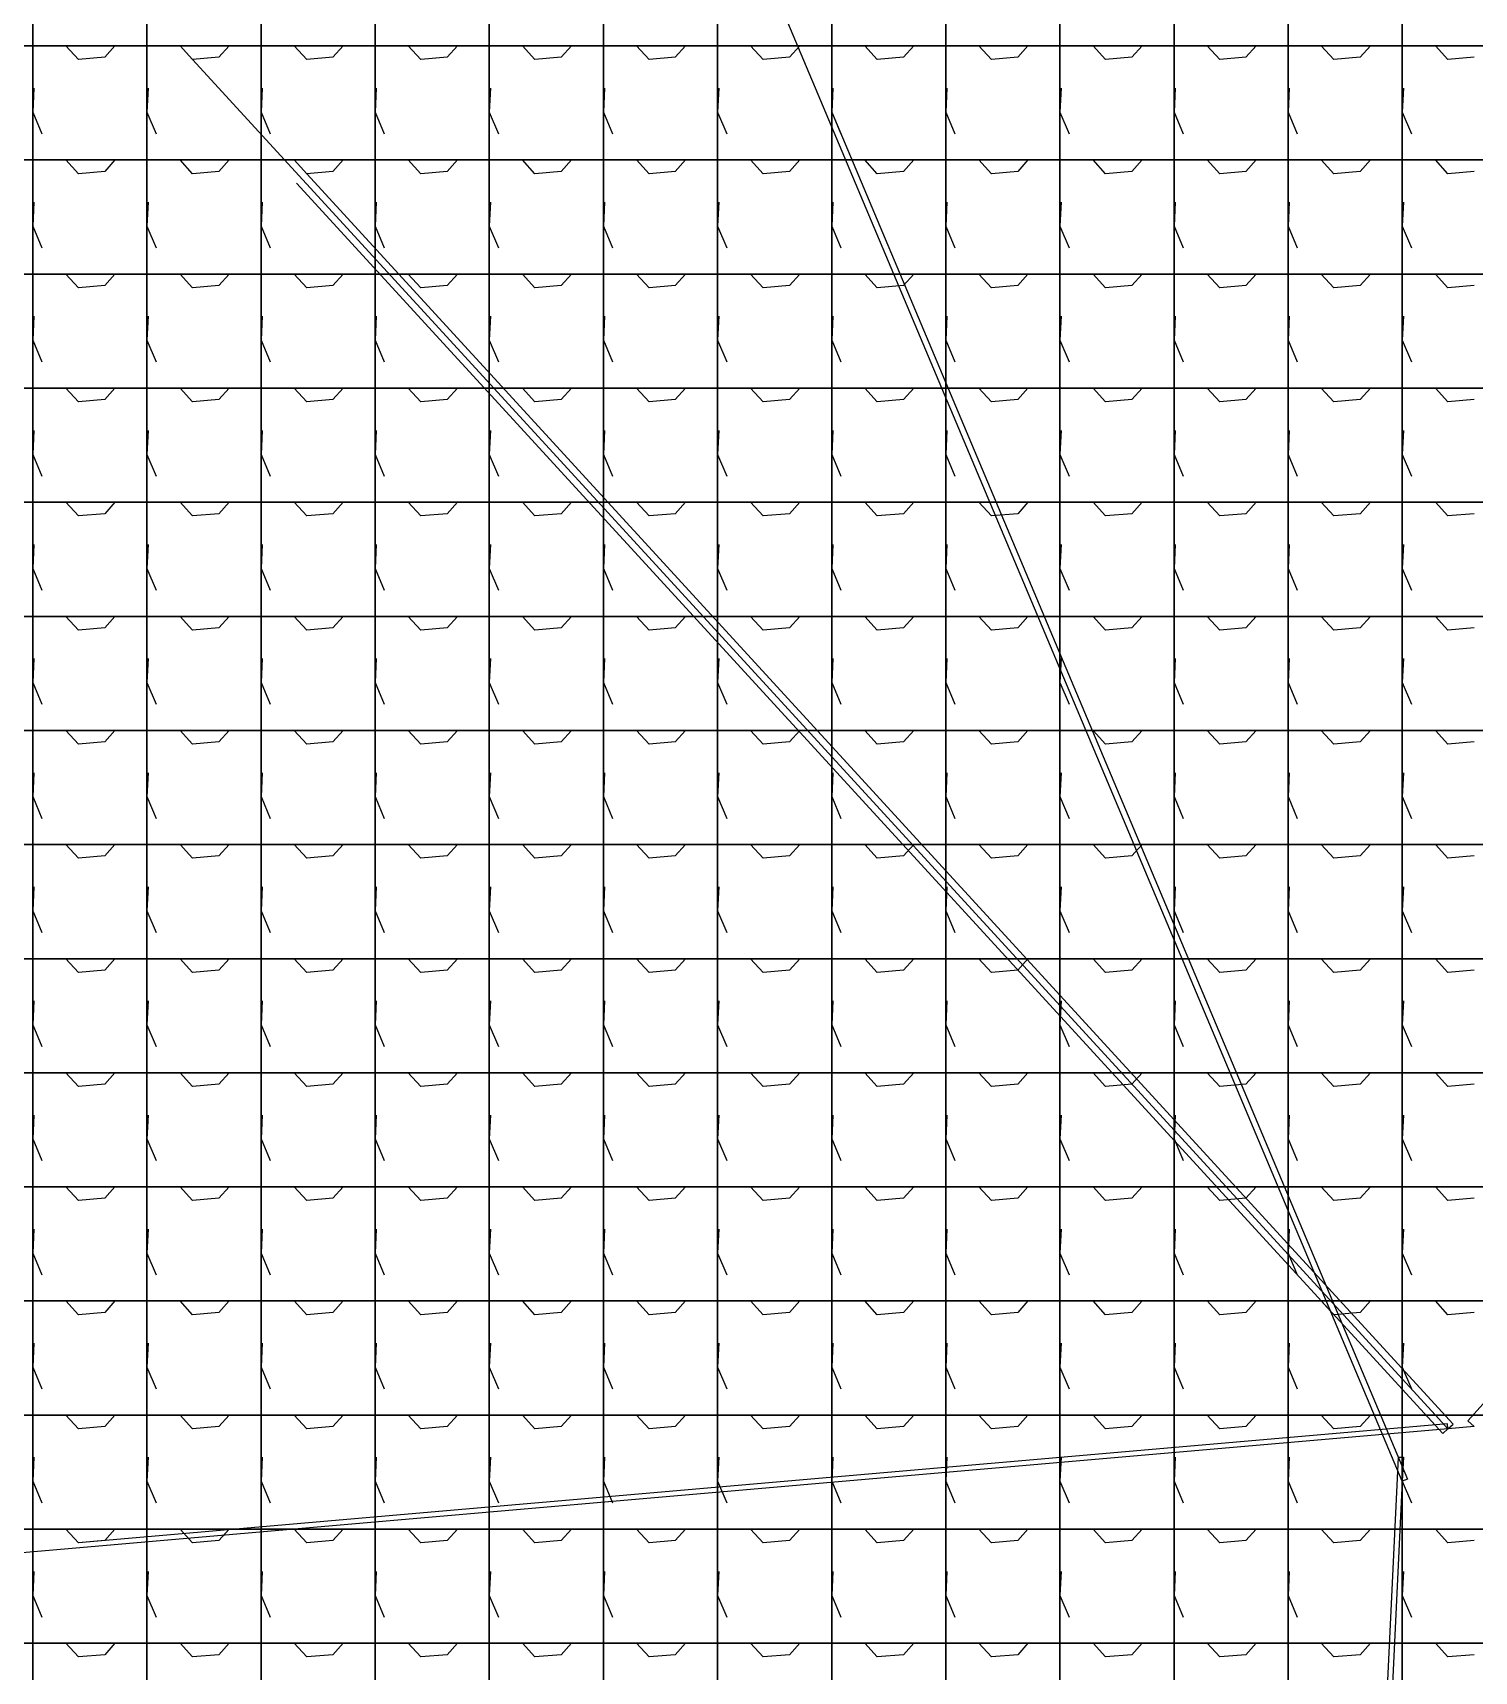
# Model space of a CAD drawing. Header units: inches. Extents: x 0 to 2763, y 0 to 1500.
# Drawn here: x 431.8 to 752.6, y 705 to 1069.7 of the extents above; entities that cross this region are included whole.
import ezdxf

# ---------------------------------------------------------------- set-up
doc = ezdxf.new("R2010")
doc.units = ezdxf.units.IN
doc.header["$MEASUREMENT"] = 0

# ---------------------------------------------------------------- blocks, each defined once
blk = doc.blocks.new('*U1')
at = {"color": 254, "true_color": 0xfeeab9}
blk.add_lwpolyline([(-12.7, -12.7), (12.7, -12.7), (12.7, 12.7), (-12.7, 12.7), (-12.7, -12.7)], dxfattribs=at)
blk = doc.blocks.new('*U2')
at = {"color": 0, "linetype": 'ByBlock', "lineweight": -2, "transparency": 16777216}
for p in [(406.4, 1066.8), (431.8, 1066.8), (457.2, 1066.8), (482.6, 1066.8), (508, 1066.8), (533.4, 1066.8), (558.8, 1066.8), (584.2, 1066.8), (609.6, 1066.8), (635, 1066.8), (660.4, 1066.8), (685.8, 1066.8), (711.2, 1066.8), (736.6, 1066.8), (406.4, 1041.4), (431.8, 1041.4), (457.2, 1041.4), (482.6, 1041.4), (508, 1041.4), (533.4, 1041.4), (558.8, 1041.4), (584.2, 1041.4), (609.6, 1041.4), (635, 1041.4), (660.4, 1041.4), (685.8, 1041.4), (711.2, 1041.4), (736.6, 1041.4), (406.4, 1016), (431.8, 1016), (457.2, 1016), (482.6, 1016), (508, 1016), (533.4, 1016), (558.8, 1016), (584.2, 1016), (609.6, 1016), (635, 1016), (660.4, 1016), (685.8, 1016), (711.2, 1016), (736.6, 1016), (406.4, 990.6), (431.8, 990.6), (457.2, 990.6), (482.6, 990.6), (508, 990.6), (533.4, 990.6), (558.8, 990.6), (584.2, 990.6), (609.6, 990.6), (635, 990.6), (660.4, 990.6), (685.8, 990.6), (711.2, 990.6), (736.6, 990.6), (406.4, 965.2), (431.8, 965.2), (457.2, 965.2), (482.6, 965.2), (508, 965.2), (533.4, 965.2), (558.8, 965.2), (584.2, 965.2), (609.6, 965.2), (635, 965.2), (660.4, 965.2), (685.8, 965.2), (711.2, 965.2), (736.6, 965.2), (406.4, 939.8), (431.8, 939.8), (457.2, 939.8), (482.6, 939.8), (508, 939.8), (533.4, 939.8), (558.8, 939.8), (584.2, 939.8), (609.6, 939.8), (635, 939.8), (660.4, 939.8), (685.8, 939.8), (711.2, 939.8), (736.6, 939.8), (406.4, 914.4), (431.8, 914.4), (457.2, 914.4), (482.6, 914.4), (508, 914.4), (533.4, 914.4), (558.8, 914.4), (584.2, 914.4), (609.6, 914.4), (635, 914.4), (660.4, 914.4), (685.8, 914.4), (711.2, 914.4), (736.6, 914.4), (406.4, 889), (431.8, 889), (457.2, 889), (482.6, 889), (508, 889), (533.4, 889), (558.8, 889), (584.2, 889), (609.6, 889), (635, 889), (660.4, 889), (685.8, 889), (711.2, 889), (736.6, 889), (406.4, 863.6), (431.8, 863.6), (457.2, 863.6), (482.6, 863.6), (508, 863.6), (533.4, 863.6), (558.8, 863.6), (584.2, 863.6), (609.6, 863.6), (635, 863.6), (660.4, 863.6), (685.8, 863.6), (711.2, 863.6), (736.6, 863.6), (406.4, 838.2), (431.8, 838.2), (457.2, 838.2), (482.6, 838.2), (508, 838.2), (533.4, 838.2), (558.8, 838.2), (584.2, 838.2), (609.6, 838.2), (635, 838.2), (660.4, 838.2), (685.8, 838.2), (711.2, 838.2), (736.6, 838.2), (406.4, 812.8), (431.8, 812.8), (457.2, 812.8), (482.6, 812.8), (508, 812.8), (533.4, 812.8), (558.8, 812.8), (584.2, 812.8), (609.6, 812.8), (635, 812.8), (660.4, 812.8), (685.8, 812.8), (711.2, 812.8), (736.6, 812.8), (406.4, 787.4), (431.8, 787.4), (457.2, 787.4), (482.6, 787.4), (508, 787.4), (533.4, 787.4), (558.8, 787.4), (584.2, 787.4), (609.6, 787.4), (635, 787.4), (660.4, 787.4), (685.8, 787.4), (711.2, 787.4), (736.6, 787.4), (406.4, 762), (431.8, 762), (457.2, 762), (482.6, 762), (508, 762), (533.4, 762), (558.8, 762), (584.2, 762), (609.6, 762), (635, 762), (660.4, 762), (685.8, 762), (711.2, 762), (736.6, 762), (406.4, 736.6), (431.8, 736.6), (457.2, 736.6), (482.6, 736.6), (508, 736.6), (533.4, 736.6), (558.8, 736.6), (584.2, 736.6), (609.6, 736.6), (635, 736.6), (660.4, 736.6), (685.8, 736.6), (711.2, 736.6), (736.6, 736.6), (406.4, 711.2), (431.8, 711.2), (457.2, 711.2), (482.6, 711.2), (508, 711.2), (533.4, 711.2), (558.8, 711.2), (584.2, 711.2), (609.6, 711.2), (635, 711.2), (660.4, 711.2), (685.8, 711.2), (711.2, 711.2), (736.6, 711.2), (406.4, 685.8), (431.8, 685.8), (457.2, 685.8), (482.6, 685.8), (508, 685.8), (533.4, 685.8), (558.8, 685.8), (584.2, 685.8), (609.6, 685.8), (635, 685.8), (660.4, 685.8), (685.8, 685.8), (711.2, 685.8), (736.6, 685.8)]:
    blk.add_blockref('*U1', p, dxfattribs=at)

msp = doc.modelspace()

# ---------------------------------------------------------------- linework, layer by layer
at = {"linetype": 'Continuous'}
for p, q in [((441.96, 1063.75), (439.17, 1066.8)), ((450.09, 1066.8), (447.8, 1064.26)), ((467.36, 1063.75), (464.57, 1066.8)), ((475.49, 1066.8), (473.2, 1064.26)), ((492.76, 1063.75), (489.97, 1066.8)), ((500.89, 1066.8), (498.6, 1064.26)), ((518.16, 1063.75), (515.37, 1066.8)), ((526.29, 1066.8), (524, 1064.26)), ((543.56, 1063.75), (540.77, 1066.8)), ((551.69, 1066.8), (549.4, 1064.26)), ((568.96, 1063.75), (566.17, 1066.8)), ((577.09, 1066.8), (574.8, 1064.26)), ((594.36, 1063.75), (591.57, 1066.8)), ((602.49, 1066.8), (600.2, 1064.26)), ((619.76, 1063.75), (616.97, 1066.8)), ((627.89, 1066.8), (625.6, 1064.26)), ((645.16, 1063.75), (642.37, 1066.8)), ((653.29, 1066.8), (651, 1064.26)), ((670.56, 1063.75), (667.77, 1066.8)), ((678.69, 1066.8), (676.4, 1064.26)), ((695.96, 1063.75), (693.17, 1066.8)), ((704.09, 1066.8), (701.8, 1064.26)), ((721.36, 1063.75), (718.57, 1066.8)), ((729.49, 1066.8), (727.2, 1064.26)), ((746.76, 1063.75), (743.97, 1066.8)), ((447.8, 1064.26), (441.96, 1063.75)), ((473.2, 1064.26), (467.36, 1063.75)), ((498.6, 1064.26), (492.76, 1063.75)), ((524, 1064.26), (518.16, 1063.75)), ((549.4, 1064.26), (543.56, 1063.75)), ((574.8, 1064.26), (568.96, 1063.75)), ((600.2, 1064.26), (594.36, 1063.75)), ((625.6, 1064.26), (619.76, 1063.75)), ((651, 1064.26), (645.16, 1063.75)), ((676.4, 1064.26), (670.56, 1063.75)), ((701.8, 1064.26), (695.96, 1063.75)), ((727.2, 1064.26), (721.36, 1063.75)), ((752.6, 1064.26), (746.76, 1063.75)), ((432.05, 1057.4), (431.8, 1052.07)), ((457.45, 1057.4), (457.2, 1052.07)), ((482.85, 1057.4), (482.6, 1052.07)), ((508.25, 1057.4), (508, 1052.07)), ((533.65, 1057.4), (533.4, 1052.07)), ((559.05, 1057.4), (558.8, 1052.07)), ((584.45, 1057.4), (584.2, 1052.07)), ((609.85, 1057.4), (609.6, 1052.07)), ((635.25, 1057.4), (635, 1052.07)), ((660.65, 1057.4), (660.4, 1052.07)), ((686.05, 1057.4), (685.8, 1052.07)), ((711.45, 1057.4), (711.2, 1052.07)), ((736.85, 1057.4), (736.6, 1052.07)), ((431.8, 1052.07), (433.83, 1047.24)), ((457.2, 1052.07), (459.23, 1047.24)), ((482.6, 1052.07), (484.63, 1047.24)), ((508, 1052.07), (510.03, 1047.24)), ((533.4, 1052.07), (535.43, 1047.24)), ((558.8, 1052.07), (560.83, 1047.24)), ((584.2, 1052.07), (586.23, 1047.24)), ((609.6, 1052.07), (611.63, 1047.24)), ((635, 1052.07), (637.03, 1047.24)), ((660.4, 1052.07), (662.43, 1047.24)), ((685.8, 1052.07), (687.83, 1047.24)), ((711.2, 1052.07), (713.23, 1047.24)), ((736.6, 1052.07), (738.63, 1047.24)), ((441.96, 1038.35), (439.17, 1041.4)), ((450.09, 1041.4), (447.8, 1038.86)), ((467.36, 1038.35), (464.57, 1041.4)), ((475.49, 1041.4), (473.2, 1038.86)), ((492.76, 1038.35), (489.97, 1041.4)), ((500.89, 1041.4), (498.6, 1038.86)), ((518.16, 1038.35), (515.37, 1041.4)), ((526.29, 1041.4), (524, 1038.86)), ((543.56, 1038.35), (540.77, 1041.4)), ((551.69, 1041.4), (549.4, 1038.86)), ((568.96, 1038.35), (566.17, 1041.4)), ((577.09, 1041.4), (574.8, 1038.86)), ((594.36, 1038.35), (591.57, 1041.4)), ((602.49, 1041.4), (600.2, 1038.86)), ((619.76, 1038.35), (616.97, 1041.4)), ((627.89, 1041.4), (625.6, 1038.86)), ((645.16, 1038.35), (642.37, 1041.4)), ((653.29, 1041.4), (651, 1038.86)), ((670.56, 1038.35), (667.77, 1041.4)), ((678.69, 1041.4), (676.4, 1038.86)), ((695.96, 1038.35), (693.17, 1041.4)), ((704.09, 1041.4), (701.8, 1038.86)), ((721.36, 1038.35), (718.57, 1041.4)), ((729.49, 1041.4), (727.2, 1038.86)), ((746.76, 1038.35), (743.97, 1041.4)), ((447.8, 1038.86), (441.96, 1038.35)), ((473.2, 1038.86), (467.36, 1038.35)), ((498.6, 1038.86), (492.76, 1038.35)), ((524, 1038.86), (518.16, 1038.35)), ((549.4, 1038.86), (543.56, 1038.35)), ((574.8, 1038.86), (568.96, 1038.35)), ((600.2, 1038.86), (594.36, 1038.35)), ((625.6, 1038.86), (619.76, 1038.35)), ((651, 1038.86), (645.16, 1038.35)), ((676.4, 1038.86), (670.56, 1038.35)), ((701.8, 1038.86), (695.96, 1038.35)), ((727.2, 1038.86), (721.36, 1038.35)), ((752.6, 1038.86), (746.76, 1038.35)), ((432.05, 1032), (431.8, 1026.67)), ((457.45, 1032), (457.2, 1026.67)), ((482.85, 1032), (482.6, 1026.67)), ((508.25, 1032), (508, 1026.67)), ((533.65, 1032), (533.4, 1026.67)), ((559.05, 1032), (558.8, 1026.67)), ((584.45, 1032), (584.2, 1026.67)), ((609.85, 1032), (609.6, 1026.67)), ((635.25, 1032), (635, 1026.67)), ((660.65, 1032), (660.4, 1026.67)), ((686.05, 1032), (685.8, 1026.67)), ((711.45, 1032), (711.2, 1026.67)), ((736.85, 1032), (736.6, 1026.67)), ((431.8, 1026.67), (433.83, 1021.84)), ((457.2, 1026.67), (459.23, 1021.84)), ((482.6, 1026.67), (484.63, 1021.84)), ((508, 1026.67), (510.03, 1021.84)), ((533.4, 1026.67), (535.43, 1021.84)), ((558.8, 1026.67), (560.83, 1021.84)), ((584.2, 1026.67), (586.23, 1021.84)), ((609.6, 1026.67), (611.63, 1021.84)), ((635, 1026.67), (637.03, 1021.84)), ((660.4, 1026.67), (662.43, 1021.84)), ((685.8, 1026.67), (687.83, 1021.84)), ((711.2, 1026.67), (713.23, 1021.84)), ((736.6, 1026.67), (738.63, 1021.84)), ((441.96, 1012.95), (439.17, 1016)), ((450.09, 1016), (447.8, 1013.46)), ((467.36, 1012.95), (464.57, 1016)), ((475.49, 1016), (473.2, 1013.46)), ((492.76, 1012.95), (489.97, 1016)), ((500.89, 1016), (498.6, 1013.46)), ((518.16, 1012.95), (515.37, 1016)), ((526.29, 1016), (524, 1013.46)), ((543.56, 1012.95), (540.77, 1016)), ((551.69, 1016), (549.4, 1013.46)), ((568.96, 1012.95), (566.17, 1016)), ((577.09, 1016), (574.8, 1013.46)), ((594.36, 1012.95), (591.57, 1016)), ((602.49, 1016), (600.2, 1013.46)), ((619.76, 1012.95), (616.97, 1016)), ((627.89, 1016), (625.6, 1013.46)), ((645.16, 1012.95), (642.37, 1016)), ((653.29, 1016), (651, 1013.46)), ((670.56, 1012.95), (667.77, 1016)), ((678.69, 1016), (676.4, 1013.46)), ((695.96, 1012.95), (693.17, 1016)), ((704.09, 1016), (701.8, 1013.46)), ((721.36, 1012.95), (718.57, 1016)), ((729.49, 1016), (727.2, 1013.46)), ((746.76, 1012.95), (743.97, 1016)), ((447.8, 1013.46), (441.96, 1012.95)), ((473.2, 1013.46), (467.36, 1012.95)), ((498.6, 1013.46), (492.76, 1012.95)), ((524, 1013.46), (518.16, 1012.95)), ((549.4, 1013.46), (543.56, 1012.95)), ((574.8, 1013.46), (568.96, 1012.95)), ((600.2, 1013.46), (594.36, 1012.95)), ((625.6, 1013.46), (619.76, 1012.95)), ((651, 1013.46), (645.16, 1012.95)), ((676.4, 1013.46), (670.56, 1012.95)), ((701.8, 1013.46), (695.96, 1012.95)), ((727.2, 1013.46), (721.36, 1012.95)), ((752.6, 1013.46), (746.76, 1012.95)), ((432.05, 1006.6), (431.8, 1001.27)), ((457.45, 1006.6), (457.2, 1001.27)), ((482.85, 1006.6), (482.6, 1001.27)), ((508.25, 1006.6), (508, 1001.27)), ((533.65, 1006.6), (533.4, 1001.27)), ((559.05, 1006.6), (558.8, 1001.27)), ((584.45, 1006.6), (584.2, 1001.27)), ((609.85, 1006.6), (609.6, 1001.27)), ((635.25, 1006.6), (635, 1001.27)), ((660.65, 1006.6), (660.4, 1001.27)), ((686.05, 1006.6), (685.8, 1001.27)), ((711.45, 1006.6), (711.2, 1001.27)), ((736.85, 1006.6), (736.6, 1001.27)), ((431.8, 1001.27), (433.83, 996.44)), ((457.2, 1001.27), (459.23, 996.44)), ((482.6, 1001.27), (484.63, 996.44)), ((508, 1001.27), (510.03, 996.44)), ((533.4, 1001.27), (535.43, 996.44)), ((558.8, 1001.27), (560.83, 996.44)), ((584.2, 1001.27), (586.23, 996.44)), ((609.6, 1001.27), (611.63, 996.44)), ((635, 1001.27), (637.03, 996.44)), ((660.4, 1001.27), (662.43, 996.44)), ((685.8, 1001.27), (687.83, 996.44)), ((711.2, 1001.27), (713.23, 996.44)), ((736.6, 1001.27), (738.63, 996.44)), ((441.96, 987.55), (439.17, 990.6)), ((450.09, 990.6), (447.8, 988.06)), ((467.36, 987.55), (464.57, 990.6)), ((475.49, 990.6), (473.2, 988.06)), ((492.76, 987.55), (489.97, 990.6)), ((500.89, 990.6), (498.6, 988.06)), ((518.16, 987.55), (515.37, 990.6)), ((526.29, 990.6), (524, 988.06)), ((543.56, 987.55), (540.77, 990.6)), ((551.69, 990.6), (549.4, 988.06)), ((568.96, 987.55), (566.17, 990.6)), ((577.09, 990.6), (574.8, 988.06)), ((594.36, 987.55), (591.57, 990.6)), ((602.49, 990.6), (600.2, 988.06)), ((619.76, 987.55), (616.97, 990.6)), ((627.89, 990.6), (625.6, 988.06)), ((645.16, 987.55), (642.37, 990.6)), ((653.29, 990.6), (651, 988.06)), ((670.56, 987.55), (667.77, 990.6)), ((678.69, 990.6), (676.4, 988.06)), ((695.96, 987.55), (693.17, 990.6)), ((704.09, 990.6), (701.8, 988.06)), ((721.36, 987.55), (718.57, 990.6)), ((729.49, 990.6), (727.2, 988.06)), ((746.76, 987.55), (743.97, 990.6)), ((447.8, 988.06), (441.96, 987.55)), ((473.2, 988.06), (467.36, 987.55)), ((498.6, 988.06), (492.76, 987.55)), ((524, 988.06), (518.16, 987.55)), ((549.4, 988.06), (543.56, 987.55)), ((574.8, 988.06), (568.96, 987.55)), ((600.2, 988.06), (594.36, 987.55)), ((625.6, 988.06), (619.76, 987.55)), ((651, 988.06), (645.16, 987.55)), ((676.4, 988.06), (670.56, 987.55)), ((701.8, 988.06), (695.96, 987.55)), ((727.2, 988.06), (721.36, 987.55)), ((752.6, 988.06), (746.76, 987.55)), ((432.05, 981.2), (431.8, 975.87)), ((457.45, 981.2), (457.2, 975.87)), ((482.85, 981.2), (482.6, 975.87)), ((508.25, 981.2), (508, 975.87)), ((533.65, 981.2), (533.4, 975.87)), ((559.05, 981.2), (558.8, 975.87)), ((584.45, 981.2), (584.2, 975.87)), ((609.85, 981.2), (609.6, 975.87)), ((635.25, 981.2), (635, 975.87)), ((660.65, 981.2), (660.4, 975.87)), ((686.05, 981.2), (685.8, 975.87)), ((711.45, 981.2), (711.2, 975.87)), ((736.85, 981.2), (736.6, 975.87)), ((431.8, 975.87), (433.83, 971.04)), ((457.2, 975.87), (459.23, 971.04)), ((482.6, 975.87), (484.63, 971.04)), ((508, 975.87), (510.03, 971.04)), ((533.4, 975.87), (535.43, 971.04)), ((558.8, 975.87), (560.83, 971.04)), ((584.2, 975.87), (586.23, 971.04)), ((609.6, 975.87), (611.63, 971.04)), ((635, 975.87), (637.03, 971.04)), ((660.4, 975.87), (662.43, 971.04)), ((685.8, 975.87), (687.83, 971.04)), ((711.2, 975.87), (713.23, 971.04)), ((736.6, 975.87), (738.63, 971.04)), ((441.96, 962.15), (439.17, 965.2)), ((450.09, 965.2), (447.8, 962.66)), ((467.36, 962.15), (464.57, 965.2)), ((475.49, 965.2), (473.2, 962.66)), ((492.76, 962.15), (489.97, 965.2)), ((500.89, 965.2), (498.6, 962.66)), ((518.16, 962.15), (515.37, 965.2)), ((526.29, 965.2), (524, 962.66)), ((543.56, 962.15), (540.77, 965.2)), ((551.69, 965.2), (549.4, 962.66)), ((568.96, 962.15), (566.17, 965.2)), ((577.09, 965.2), (574.8, 962.66)), ((594.36, 962.15), (591.57, 965.2)), ((602.49, 965.2), (600.2, 962.66)), ((619.76, 962.15), (616.97, 965.2)), ((627.89, 965.2), (625.6, 962.66)), ((645.16, 962.15), (642.37, 965.2)), ((653.29, 965.2), (651, 962.66)), ((670.56, 962.15), (667.77, 965.2)), ((678.69, 965.2), (676.4, 962.66)), ((695.96, 962.15), (693.17, 965.2)), ((704.09, 965.2), (701.8, 962.66)), ((721.36, 962.15), (718.57, 965.2)), ((729.49, 965.2), (727.2, 962.66)), ((746.76, 962.15), (743.97, 965.2)), ((447.8, 962.66), (441.96, 962.15)), ((473.2, 962.66), (467.36, 962.15)), ((498.6, 962.66), (492.76, 962.15)), ((524, 962.66), (518.16, 962.15)), ((549.4, 962.66), (543.56, 962.15)), ((574.8, 962.66), (568.96, 962.15)), ((600.2, 962.66), (594.36, 962.15)), ((625.6, 962.66), (619.76, 962.15)), ((651, 962.66), (645.16, 962.15)), ((676.4, 962.66), (670.56, 962.15)), ((701.8, 962.66), (695.96, 962.15)), ((727.2, 962.66), (721.36, 962.15)), ((752.6, 962.66), (746.76, 962.15)), ((432.05, 955.8), (431.8, 950.47)), ((457.45, 955.8), (457.2, 950.47)), ((482.85, 955.8), (482.6, 950.47)), ((508.25, 955.8), (508, 950.47)), ((533.65, 955.8), (533.4, 950.47)), ((559.05, 955.8), (558.8, 950.47)), ((584.45, 955.8), (584.2, 950.47)), ((609.85, 955.8), (609.6, 950.47)), ((635.25, 955.8), (635, 950.47)), ((660.65, 955.8), (660.4, 950.47)), ((686.05, 955.8), (685.8, 950.47)), ((711.45, 955.8), (711.2, 950.47)), ((736.85, 955.8), (736.6, 950.47)), ((431.8, 950.47), (433.83, 945.64)), ((457.2, 950.47), (459.23, 945.64)), ((482.6, 950.47), (484.63, 945.64)), ((508, 950.47), (510.03, 945.64)), ((533.4, 950.47), (535.43, 945.64)), ((558.8, 950.47), (560.83, 945.64)), ((584.2, 950.47), (586.23, 945.64)), ((609.6, 950.47), (611.63, 945.64)), ((635, 950.47), (637.03, 945.64)), ((660.4, 950.47), (662.43, 945.64)), ((685.8, 950.47), (687.83, 945.64)), ((711.2, 950.47), (713.23, 945.64)), ((736.6, 950.47), (738.63, 945.64)), ((441.96, 936.75), (439.17, 939.8)), ((450.09, 939.8), (447.8, 937.26)), ((467.36, 936.75), (464.57, 939.8)), ((475.49, 939.8), (473.2, 937.26)), ((492.76, 936.75), (489.97, 939.8)), ((500.89, 939.8), (498.6, 937.26)), ((518.16, 936.75), (515.37, 939.8)), ((526.29, 939.8), (524, 937.26)), ((543.56, 936.75), (540.77, 939.8)), ((551.69, 939.8), (549.4, 937.26)), ((568.96, 936.75), (566.17, 939.8)), ((577.09, 939.8), (574.8, 937.26)), ((594.36, 936.75), (591.57, 939.8)), ((602.49, 939.8), (600.2, 937.26)), ((619.76, 936.75), (616.97, 939.8)), ((627.89, 939.8), (625.6, 937.26)), ((645.16, 936.75), (642.37, 939.8)), ((653.29, 939.8), (651, 937.26)), ((670.56, 936.75), (667.77, 939.8)), ((678.69, 939.8), (676.4, 937.26)), ((695.96, 936.75), (693.17, 939.8)), ((704.09, 939.8), (701.8, 937.26)), ((721.36, 936.75), (718.57, 939.8)), ((729.49, 939.8), (727.2, 937.26)), ((746.76, 936.75), (743.97, 939.8)), ((447.8, 937.26), (441.96, 936.75)), ((473.2, 937.26), (467.36, 936.75)), ((498.6, 937.26), (492.76, 936.75)), ((524, 937.26), (518.16, 936.75)), ((549.4, 937.26), (543.56, 936.75)), ((574.8, 937.26), (568.96, 936.75)), ((600.2, 937.26), (594.36, 936.75)), ((625.6, 937.26), (619.76, 936.75)), ((651, 937.26), (645.16, 936.75)), ((676.4, 937.26), (670.56, 936.75)), ((701.8, 937.26), (695.96, 936.75)), ((727.2, 937.26), (721.36, 936.75)), ((752.6, 937.26), (746.76, 936.75)), ((432.05, 930.4), (431.8, 925.07)), ((457.45, 930.4), (457.2, 925.07)), ((482.85, 930.4), (482.6, 925.07)), ((508.25, 930.4), (508, 925.07)), ((533.65, 930.4), (533.4, 925.07)), ((559.05, 930.4), (558.8, 925.07)), ((584.45, 930.4), (584.2, 925.07)), ((609.85, 930.4), (609.6, 925.07)), ((635.25, 930.4), (635, 925.07)), ((660.65, 930.4), (660.4, 925.07)), ((686.05, 930.4), (685.8, 925.07)), ((711.45, 930.4), (711.2, 925.07)), ((736.85, 930.4), (736.6, 925.07)), ((431.8, 925.07), (433.83, 920.24)), ((457.2, 925.07), (459.23, 920.24)), ((482.6, 925.07), (484.63, 920.24)), ((508, 925.07), (510.03, 920.24)), ((533.4, 925.07), (535.43, 920.24)), ((558.8, 925.07), (560.83, 920.24)), ((584.2, 925.07), (586.23, 920.24)), ((609.6, 925.07), (611.63, 920.24)), ((635, 925.07), (637.03, 920.24)), ((660.4, 925.07), (662.43, 920.24)), ((685.8, 925.07), (687.83, 920.24)), ((711.2, 925.07), (713.23, 920.24)), ((736.6, 925.07), (738.63, 920.24)), ((441.96, 911.35), (439.17, 914.4)), ((450.09, 914.4), (447.8, 911.86)), ((467.36, 911.35), (464.57, 914.4)), ((475.49, 914.4), (473.2, 911.86)), ((492.76, 911.35), (489.97, 914.4)), ((500.89, 914.4), (498.6, 911.86)), ((518.16, 911.35), (515.37, 914.4)), ((526.29, 914.4), (524, 911.86)), ((543.56, 911.35), (540.77, 914.4)), ((551.69, 914.4), (549.4, 911.86)), ((568.96, 911.35), (566.17, 914.4)), ((577.09, 914.4), (574.8, 911.86)), ((594.36, 911.35), (591.57, 914.4)), ((602.49, 914.4), (600.2, 911.86)), ((619.76, 911.35), (616.97, 914.4)), ((627.89, 914.4), (625.6, 911.86)), ((645.16, 911.35), (642.37, 914.4)), ((653.29, 914.4), (651, 911.86)), ((670.56, 911.35), (667.77, 914.4)), ((678.69, 914.4), (676.4, 911.86)), ((695.96, 911.35), (693.17, 914.4)), ((704.09, 914.4), (701.8, 911.86)), ((721.36, 911.35), (718.57, 914.4)), ((729.49, 914.4), (727.2, 911.86)), ((746.76, 911.35), (743.97, 914.4)), ((447.8, 911.86), (441.96, 911.35)), ((473.2, 911.86), (467.36, 911.35)), ((498.6, 911.86), (492.76, 911.35)), ((524, 911.86), (518.16, 911.35)), ((549.4, 911.86), (543.56, 911.35)), ((574.8, 911.86), (568.96, 911.35)), ((600.2, 911.86), (594.36, 911.35)), ((625.6, 911.86), (619.76, 911.35)), ((651, 911.86), (645.16, 911.35)), ((676.4, 911.86), (670.56, 911.35)), ((701.8, 911.86), (695.96, 911.35)), ((727.2, 911.86), (721.36, 911.35)), ((752.6, 911.86), (746.76, 911.35)), ((432.05, 905), (431.8, 899.67)), ((457.45, 905), (457.2, 899.67)), ((482.85, 905), (482.6, 899.67)), ((508.25, 905), (508, 899.67)), ((533.65, 905), (533.4, 899.67)), ((559.05, 905), (558.8, 899.67)), ((584.45, 905), (584.2, 899.67)), ((609.85, 905), (609.6, 899.67)), ((635.25, 905), (635, 899.67)), ((660.65, 905), (660.4, 899.67)), ((686.05, 905), (685.8, 899.67)), ((711.45, 905), (711.2, 899.67)), ((736.85, 905), (736.6, 899.67)), ((431.8, 899.67), (433.83, 894.84)), ((457.2, 899.67), (459.23, 894.84)), ((482.6, 899.67), (484.63, 894.84)), ((508, 899.67), (510.03, 894.84)), ((533.4, 899.67), (535.43, 894.84)), ((558.8, 899.67), (560.83, 894.84)), ((584.2, 899.67), (586.23, 894.84)), ((609.6, 899.67), (611.63, 894.84)), ((635, 899.67), (637.03, 894.84)), ((660.4, 899.67), (662.43, 894.84)), ((685.8, 899.67), (687.83, 894.84)), ((711.2, 899.67), (713.23, 894.84)), ((736.6, 899.67), (738.63, 894.84)), ((441.96, 885.95), (439.17, 889)), ((447.8, 886.46), (441.96, 885.95)), ((450.09, 889), (447.8, 886.46)), ((467.36, 885.95), (464.57, 889)), ((473.2, 886.46), (467.36, 885.95)), ((475.49, 889), (473.2, 886.46)), ((492.76, 885.95), (489.97, 889)), ((498.6, 886.46), (492.76, 885.95)), ((500.89, 889), (498.6, 886.46)), ((518.16, 885.95), (515.37, 889)), ((524, 886.46), (518.16, 885.95)), ((526.29, 889), (524, 886.46)), ((543.56, 885.95), (540.77, 889)), ((549.4, 886.46), (543.56, 885.95)), ((551.69, 889), (549.4, 886.46)), ((568.96, 885.95), (566.17, 889)), ((574.8, 886.46), (568.96, 885.95)), ((577.09, 889), (574.8, 886.46)), ((594.36, 885.95), (591.57, 889)), ((600.2, 886.46), (594.36, 885.95)), ((602.49, 889), (600.2, 886.46)), ((619.76, 885.95), (616.97, 889)), ((625.6, 886.46), (619.76, 885.95)), ((627.89, 889), (625.6, 886.46)), ((645.16, 885.95), (642.37, 889)), ((651, 886.46), (645.16, 885.95)), ((653.29, 889), (651, 886.46)), ((670.56, 885.95), (667.77, 889)), ((676.4, 886.46), (670.56, 885.95)), ((678.69, 889), (676.4, 886.46)), ((695.96, 885.95), (693.17, 889)), ((701.8, 886.46), (695.96, 885.95)), ((704.09, 889), (701.8, 886.46)), ((721.36, 885.95), (718.57, 889)), ((727.2, 886.46), (721.36, 885.95)), ((729.49, 889), (727.2, 886.46)), ((746.76, 885.95), (743.97, 889)), ((752.6, 886.46), (746.76, 885.95)), ((432.05, 879.6), (431.8, 874.27)), ((457.45, 879.6), (457.2, 874.27)), ((482.85, 879.6), (482.6, 874.27)), ((508.25, 879.6), (508, 874.27)), ((533.65, 879.6), (533.4, 874.27)), ((559.05, 879.6), (558.8, 874.27)), ((584.45, 879.6), (584.2, 874.27)), ((609.85, 879.6), (609.6, 874.27)), ((635.25, 879.6), (635, 874.27)), ((660.65, 879.6), (660.4, 874.27)), ((686.05, 879.6), (685.8, 874.27)), ((711.45, 879.6), (711.2, 874.27)), ((736.85, 879.6), (736.6, 874.27)), ((431.8, 874.27), (433.83, 869.44)), ((457.2, 874.27), (459.23, 869.44)), ((482.6, 874.27), (484.63, 869.44)), ((508, 874.27), (510.03, 869.44)), ((533.4, 874.27), (535.43, 869.44)), ((558.8, 874.27), (560.83, 869.44)), ((584.2, 874.27), (586.23, 869.44)), ((609.6, 874.27), (611.63, 869.44)), ((635, 874.27), (637.03, 869.44)), ((660.4, 874.27), (662.43, 869.44)), ((685.8, 874.27), (687.83, 869.44)), ((711.2, 874.27), (713.23, 869.44)), ((736.6, 874.27), (738.63, 869.44)), ((441.96, 860.55), (439.17, 863.6)), ((447.8, 861.06), (441.96, 860.55)), ((450.09, 863.6), (447.8, 861.06)), ((467.36, 860.55), (464.57, 863.6)), ((473.2, 861.06), (467.36, 860.55)), ((475.49, 863.6), (473.2, 861.06)), ((492.76, 860.55), (489.97, 863.6)), ((498.6, 861.06), (492.76, 860.55)), ((500.89, 863.6), (498.6, 861.06)), ((518.16, 860.55), (515.37, 863.6)), ((524, 861.06), (518.16, 860.55)), ((526.29, 863.6), (524, 861.06)), ((543.56, 860.55), (540.77, 863.6)), ((549.4, 861.06), (543.56, 860.55)), ((551.69, 863.6), (549.4, 861.06)), ((568.96, 860.55), (566.17, 863.6)), ((574.8, 861.06), (568.96, 860.55)), ((577.09, 863.6), (574.8, 861.06)), ((594.36, 860.55), (591.57, 863.6)), ((600.2, 861.06), (594.36, 860.55)), ((602.49, 863.6), (600.2, 861.06)), ((619.76, 860.55), (616.97, 863.6)), ((625.6, 861.06), (619.76, 860.55)), ((627.89, 863.6), (625.6, 861.06)), ((645.16, 860.55), (642.37, 863.6)), ((651, 861.06), (645.16, 860.55)), ((653.29, 863.6), (651, 861.06)), ((670.56, 860.55), (667.77, 863.6)), ((676.4, 861.06), (670.56, 860.55)), ((678.69, 863.6), (676.4, 861.06)), ((695.96, 860.55), (693.17, 863.6)), ((701.8, 861.06), (695.96, 860.55)), ((704.09, 863.6), (701.8, 861.06)), ((721.36, 860.55), (718.57, 863.6)), ((727.2, 861.06), (721.36, 860.55)), ((729.49, 863.6), (727.2, 861.06)), ((746.76, 860.55), (743.97, 863.6)), ((752.6, 861.06), (746.76, 860.55)), ((432.05, 854.2), (431.8, 848.87)), ((457.45, 854.2), (457.2, 848.87)), ((482.85, 854.2), (482.6, 848.87)), ((508.25, 854.2), (508, 848.87)), ((533.65, 854.2), (533.4, 848.87)), ((559.05, 854.2), (558.8, 848.87)), ((584.45, 854.2), (584.2, 848.87)), ((609.85, 854.2), (609.6, 848.87)), ((635.25, 854.2), (635, 848.87)), ((660.65, 854.2), (660.4, 848.87)), ((686.05, 854.2), (685.8, 848.87)), ((711.45, 854.2), (711.2, 848.87)), ((736.85, 854.2), (736.6, 848.87)), ((431.8, 848.87), (433.83, 844.04)), ((457.2, 848.87), (459.23, 844.04)), ((482.6, 848.87), (484.63, 844.04)), ((508, 848.87), (510.03, 844.04)), ((533.4, 848.87), (535.43, 844.04)), ((558.8, 848.87), (560.83, 844.04)), ((584.2, 848.87), (586.23, 844.04)), ((609.6, 848.87), (611.63, 844.04)), ((635, 848.87), (637.03, 844.04)), ((660.4, 848.87), (662.43, 844.04)), ((685.8, 848.87), (687.83, 844.04)), ((711.2, 848.87), (713.23, 844.04)), ((736.6, 848.87), (738.63, 844.04)), ((441.96, 835.15), (439.17, 838.2)), ((447.8, 835.66), (441.96, 835.15)), ((450.09, 838.2), (447.8, 835.66)), ((467.36, 835.15), (464.57, 838.2)), ((473.2, 835.66), (467.36, 835.15)), ((475.49, 838.2), (473.2, 835.66)), ((492.76, 835.15), (489.97, 838.2)), ((498.6, 835.66), (492.76, 835.15)), ((500.89, 838.2), (498.6, 835.66)), ((518.16, 835.15), (515.37, 838.2)), ((524, 835.66), (518.16, 835.15)), ((526.29, 838.2), (524, 835.66)), ((543.56, 835.15), (540.77, 838.2)), ((549.4, 835.66), (543.56, 835.15)), ((551.69, 838.2), (549.4, 835.66)), ((568.96, 835.15), (566.17, 838.2)), ((574.8, 835.66), (568.96, 835.15)), ((577.09, 838.2), (574.8, 835.66)), ((594.36, 835.15), (591.57, 838.2)), ((600.2, 835.66), (594.36, 835.15)), ((602.49, 838.2), (600.2, 835.66)), ((619.76, 835.15), (616.97, 838.2)), ((625.6, 835.66), (619.76, 835.15)), ((627.89, 838.2), (625.6, 835.66)), ((645.16, 835.15), (642.37, 838.2)), ((651, 835.66), (645.16, 835.15)), ((653.29, 838.2), (651, 835.66)), ((670.56, 835.15), (667.77, 838.2)), ((676.4, 835.66), (670.56, 835.15)), ((678.69, 838.2), (676.4, 835.66)), ((695.96, 835.15), (693.17, 838.2)), ((701.8, 835.66), (695.96, 835.15)), ((704.09, 838.2), (701.8, 835.66)), ((721.36, 835.15), (718.57, 838.2)), ((727.2, 835.66), (721.36, 835.15)), ((729.49, 838.2), (727.2, 835.66)), ((746.76, 835.15), (743.97, 838.2)), ((752.6, 835.66), (746.76, 835.15)), ((432.05, 828.8), (431.8, 823.47)), ((457.45, 828.8), (457.2, 823.47)), ((482.85, 828.8), (482.6, 823.47)), ((508.25, 828.8), (508, 823.47)), ((533.65, 828.8), (533.4, 823.47)), ((559.05, 828.8), (558.8, 823.47)), ((584.45, 828.8), (584.2, 823.47)), ((609.85, 828.8), (609.6, 823.47)), ((635.25, 828.8), (635, 823.47)), ((660.65, 828.8), (660.4, 823.47)), ((686.05, 828.8), (685.8, 823.47)), ((711.45, 828.8), (711.2, 823.47)), ((736.85, 828.8), (736.6, 823.47)), ((431.8, 823.47), (433.83, 818.64)), ((457.2, 823.47), (459.23, 818.64)), ((482.6, 823.47), (484.63, 818.64)), ((508, 823.47), (510.03, 818.64)), ((533.4, 823.47), (535.43, 818.64)), ((558.8, 823.47), (560.83, 818.64)), ((584.2, 823.47), (586.23, 818.64)), ((609.6, 823.47), (611.63, 818.64)), ((635, 823.47), (637.03, 818.64)), ((660.4, 823.47), (662.43, 818.64)), ((685.8, 823.47), (687.83, 818.64)), ((711.2, 823.47), (713.23, 818.64)), ((736.6, 823.47), (738.63, 818.64)), ((441.96, 809.75), (439.17, 812.8)), ((447.8, 810.26), (441.96, 809.75)), ((450.09, 812.8), (447.8, 810.26)), ((467.36, 809.75), (464.57, 812.8)), ((473.2, 810.26), (467.36, 809.75)), ((475.49, 812.8), (473.2, 810.26)), ((492.76, 809.75), (489.97, 812.8)), ((498.6, 810.26), (492.76, 809.75)), ((500.89, 812.8), (498.6, 810.26)), ((518.16, 809.75), (515.37, 812.8)), ((524, 810.26), (518.16, 809.75)), ((526.29, 812.8), (524, 810.26)), ((543.56, 809.75), (540.77, 812.8)), ((549.4, 810.26), (543.56, 809.75)), ((551.69, 812.8), (549.4, 810.26)), ((568.96, 809.75), (566.17, 812.8)), ((574.8, 810.26), (568.96, 809.75)), ((577.09, 812.8), (574.8, 810.26)), ((594.36, 809.75), (591.57, 812.8)), ((600.2, 810.26), (594.36, 809.75)), ((602.49, 812.8), (600.2, 810.26)), ((619.76, 809.75), (616.97, 812.8)), ((625.6, 810.26), (619.76, 809.75)), ((627.89, 812.8), (625.6, 810.26)), ((645.16, 809.75), (642.37, 812.8)), ((651, 810.26), (645.16, 809.75)), ((653.29, 812.8), (651, 810.26)), ((670.56, 809.75), (667.77, 812.8)), ((676.4, 810.26), (670.56, 809.75)), ((678.69, 812.8), (676.4, 810.26)), ((695.96, 809.75), (693.17, 812.8)), ((701.8, 810.26), (695.96, 809.75)), ((704.09, 812.8), (701.8, 810.26)), ((721.36, 809.75), (718.57, 812.8)), ((727.2, 810.26), (721.36, 809.75)), ((729.49, 812.8), (727.2, 810.26)), ((746.76, 809.75), (743.97, 812.8)), ((752.6, 810.26), (746.76, 809.75)), ((432.05, 803.4), (431.8, 798.07)), ((457.45, 803.4), (457.2, 798.07)), ((482.85, 803.4), (482.6, 798.07)), ((508.25, 803.4), (508, 798.07)), ((533.65, 803.4), (533.4, 798.07)), ((559.05, 803.4), (558.8, 798.07)), ((584.45, 803.4), (584.2, 798.07)), ((609.85, 803.4), (609.6, 798.07)), ((635.25, 803.4), (635, 798.07)), ((660.65, 803.4), (660.4, 798.07)), ((686.05, 803.4), (685.8, 798.07)), ((711.45, 803.4), (711.2, 798.07)), ((736.85, 803.4), (736.6, 798.07)), ((431.8, 798.07), (433.83, 793.24)), ((457.2, 798.07), (459.23, 793.24)), ((482.6, 798.07), (484.63, 793.24)), ((508, 798.07), (510.03, 793.24)), ((533.4, 798.07), (535.43, 793.24)), ((558.8, 798.07), (560.83, 793.24)), ((584.2, 798.07), (586.23, 793.24)), ((609.6, 798.07), (611.63, 793.24)), ((635, 798.07), (637.03, 793.24)), ((660.4, 798.07), (662.43, 793.24)), ((685.8, 798.07), (687.83, 793.24)), ((711.2, 798.07), (713.23, 793.24)), ((736.6, 798.07), (738.63, 793.24)), ((441.96, 784.35), (439.17, 787.4)), ((447.8, 784.86), (441.96, 784.35)), ((450.09, 787.4), (447.8, 784.86)), ((467.36, 784.35), (464.57, 787.4)), ((473.2, 784.86), (467.36, 784.35)), ((475.49, 787.4), (473.2, 784.86)), ((492.76, 784.35), (489.97, 787.4)), ((498.6, 784.86), (492.76, 784.35)), ((500.89, 787.4), (498.6, 784.86)), ((518.16, 784.35), (515.37, 787.4)), ((524, 784.86), (518.16, 784.35)), ((526.29, 787.4), (524, 784.86)), ((543.56, 784.35), (540.77, 787.4)), ((549.4, 784.86), (543.56, 784.35)), ((551.69, 787.4), (549.4, 784.86)), ((568.96, 784.35), (566.17, 787.4)), ((574.8, 784.86), (568.96, 784.35)), ((577.09, 787.4), (574.8, 784.86)), ((594.36, 784.35), (591.57, 787.4)), ((600.2, 784.86), (594.36, 784.35)), ((602.49, 787.4), (600.2, 784.86)), ((619.76, 784.35), (616.97, 787.4)), ((625.6, 784.86), (619.76, 784.35)), ((627.89, 787.4), (625.6, 784.86)), ((645.16, 784.35), (642.37, 787.4)), ((651, 784.86), (645.16, 784.35)), ((653.29, 787.4), (651, 784.86)), ((670.56, 784.35), (667.77, 787.4)), ((676.4, 784.86), (670.56, 784.35)), ((678.69, 787.4), (676.4, 784.86)), ((695.96, 784.35), (693.17, 787.4)), ((701.8, 784.86), (695.96, 784.35)), ((704.09, 787.4), (701.8, 784.86)), ((721.36, 784.35), (718.57, 787.4)), ((727.2, 784.86), (721.36, 784.35)), ((729.49, 787.4), (727.2, 784.86)), ((746.76, 784.35), (743.97, 787.4)), ((752.6, 784.86), (746.76, 784.35)), ((432.05, 778), (431.8, 772.67)), ((457.45, 778), (457.2, 772.67)), ((482.85, 778), (482.6, 772.67)), ((508.25, 778), (508, 772.67)), ((533.65, 778), (533.4, 772.67)), ((559.05, 778), (558.8, 772.67)), ((584.45, 778), (584.2, 772.67)), ((609.85, 778), (609.6, 772.67)), ((635.25, 778), (635, 772.67)), ((660.65, 778), (660.4, 772.67)), ((686.05, 778), (685.8, 772.67)), ((711.45, 778), (711.2, 772.67)), ((736.85, 778), (736.6, 772.67)), ((431.8, 772.67), (433.83, 767.84)), ((457.2, 772.67), (459.23, 767.84)), ((482.6, 772.67), (484.63, 767.84)), ((508, 772.67), (510.03, 767.84)), ((533.4, 772.67), (535.43, 767.84)), ((558.8, 772.67), (560.83, 767.84)), ((584.2, 772.67), (586.23, 767.84)), ((609.6, 772.67), (611.63, 767.84)), ((635, 772.67), (637.03, 767.84)), ((660.4, 772.67), (662.43, 767.84)), ((685.8, 772.67), (687.83, 767.84)), ((711.2, 772.67), (713.23, 767.84)), ((736.6, 772.67), (738.63, 767.84)), ((441.96, 758.95), (439.17, 762)), ((447.8, 759.46), (441.96, 758.95)), ((450.09, 762), (447.8, 759.46)), ((467.36, 758.95), (464.57, 762)), ((473.2, 759.46), (467.36, 758.95)), ((475.49, 762), (473.2, 759.46)), ((492.76, 758.95), (489.97, 762)), ((498.6, 759.46), (492.76, 758.95)), ((500.89, 762), (498.6, 759.46)), ((518.16, 758.95), (515.37, 762)), ((524, 759.46), (518.16, 758.95)), ((526.29, 762), (524, 759.46)), ((543.56, 758.95), (540.77, 762)), ((549.4, 759.46), (543.56, 758.95)), ((551.69, 762), (549.4, 759.46)), ((568.96, 758.95), (566.17, 762)), ((574.8, 759.46), (568.96, 758.95)), ((577.09, 762), (574.8, 759.46)), ((594.36, 758.95), (591.57, 762)), ((600.2, 759.46), (594.36, 758.95)), ((602.49, 762), (600.2, 759.46)), ((619.76, 758.95), (616.97, 762)), ((625.6, 759.46), (619.76, 758.95)), ((627.89, 762), (625.6, 759.46)), ((645.16, 758.95), (642.37, 762)), ((651, 759.46), (645.16, 758.95)), ((653.29, 762), (651, 759.46)), ((670.56, 758.95), (667.77, 762)), ((676.4, 759.46), (670.56, 758.95)), ((678.69, 762), (676.4, 759.46)), ((695.96, 758.95), (693.17, 762)), ((701.8, 759.46), (695.96, 758.95)), ((704.09, 762), (701.8, 759.46)), ((721.36, 758.95), (718.57, 762)), ((727.2, 759.46), (721.36, 758.95)), ((729.49, 762), (727.2, 759.46)), ((746.76, 758.95), (743.97, 762)), ((752.6, 759.46), (746.76, 758.95)), ((432.05, 752.6), (431.8, 747.27)), ((457.45, 752.6), (457.2, 747.27)), ((482.85, 752.6), (482.6, 747.27)), ((508.25, 752.6), (508, 747.27)), ((533.65, 752.6), (533.4, 747.27)), ((559.05, 752.6), (558.8, 747.27)), ((584.45, 752.6), (584.2, 747.27)), ((609.85, 752.6), (609.6, 747.27)), ((635.25, 752.6), (635, 747.27)), ((660.65, 752.6), (660.4, 747.27)), ((686.05, 752.6), (685.8, 747.27)), ((711.45, 752.6), (711.2, 747.27)), ((736.85, 752.6), (736.6, 747.27)), ((431.8, 747.27), (433.83, 742.44)), ((457.2, 747.27), (459.23, 742.44)), ((482.6, 747.27), (484.63, 742.44)), ((508, 747.27), (510.03, 742.44)), ((533.4, 747.27), (535.43, 742.44)), ((558.8, 747.27), (560.83, 742.44)), ((584.2, 747.27), (586.23, 742.44)), ((609.6, 747.27), (611.63, 742.44)), ((635, 747.27), (637.03, 742.44)), ((660.4, 747.27), (662.43, 742.44)), ((685.8, 747.27), (687.83, 742.44)), ((711.2, 747.27), (713.23, 742.44)), ((736.6, 747.27), (738.63, 742.44)), ((441.96, 733.55), (439.17, 736.6)), ((447.8, 734.06), (441.96, 733.55)), ((450.09, 736.6), (447.8, 734.06)), ((467.36, 733.55), (464.57, 736.6)), ((473.2, 734.06), (467.36, 733.55)), ((475.49, 736.6), (473.2, 734.06)), ((492.76, 733.55), (489.97, 736.6)), ((498.6, 734.06), (492.76, 733.55)), ((500.89, 736.6), (498.6, 734.06)), ((518.16, 733.55), (515.37, 736.6)), ((524, 734.06), (518.16, 733.55)), ((526.29, 736.6), (524, 734.06)), ((543.56, 733.55), (540.77, 736.6)), ((549.4, 734.06), (543.56, 733.55)), ((551.69, 736.6), (549.4, 734.06)), ((568.96, 733.55), (566.17, 736.6)), ((574.8, 734.06), (568.96, 733.55)), ((577.09, 736.6), (574.8, 734.06)), ((594.36, 733.55), (591.57, 736.6)), ((600.2, 734.06), (594.36, 733.55)), ((602.49, 736.6), (600.2, 734.06)), ((619.76, 733.55), (616.97, 736.6)), ((625.6, 734.06), (619.76, 733.55)), ((627.89, 736.6), (625.6, 734.06)), ((645.16, 733.55), (642.37, 736.6)), ((651, 734.06), (645.16, 733.55)), ((653.29, 736.6), (651, 734.06)), ((670.56, 733.55), (667.77, 736.6)), ((676.4, 734.06), (670.56, 733.55)), ((678.69, 736.6), (676.4, 734.06)), ((695.96, 733.55), (693.17, 736.6)), ((701.8, 734.06), (695.96, 733.55)), ((704.09, 736.6), (701.8, 734.06)), ((721.36, 733.55), (718.57, 736.6)), ((727.2, 734.06), (721.36, 733.55)), ((729.49, 736.6), (727.2, 734.06)), ((746.76, 733.55), (743.97, 736.6)), ((752.6, 734.06), (746.76, 733.55)), ((432.05, 727.2), (431.8, 721.87)), ((457.45, 727.2), (457.2, 721.87)), ((482.85, 727.2), (482.6, 721.87)), ((508.25, 727.2), (508, 721.87)), ((533.65, 727.2), (533.4, 721.87)), ((559.05, 727.2), (558.8, 721.87)), ((584.45, 727.2), (584.2, 721.87)), ((609.85, 727.2), (609.6, 721.87)), ((635.25, 727.2), (635, 721.87)), ((660.65, 727.2), (660.4, 721.87)), ((686.05, 727.2), (685.8, 721.87)), ((711.45, 727.2), (711.2, 721.87)), ((736.85, 727.2), (736.6, 721.87)), ((431.8, 721.87), (433.83, 717.04)), ((457.2, 721.87), (459.23, 717.04)), ((482.6, 721.87), (484.63, 717.04)), ((508, 721.87), (510.03, 717.04)), ((533.4, 721.87), (535.43, 717.04)), ((558.8, 721.87), (560.83, 717.04)), ((584.2, 721.87), (586.23, 717.04)), ((609.6, 721.87), (611.63, 717.04)), ((635, 721.87), (637.03, 717.04)), ((660.4, 721.87), (662.43, 717.04)), ((685.8, 721.87), (687.83, 717.04)), ((711.2, 721.87), (713.23, 717.04)), ((736.6, 721.87), (738.63, 717.04)), ((441.96, 708.15), (439.17, 711.2)), ((447.8, 708.66), (441.96, 708.15)), ((450.09, 711.2), (447.8, 708.66)), ((467.36, 708.15), (464.57, 711.2)), ((473.2, 708.66), (467.36, 708.15)), ((475.49, 711.2), (473.2, 708.66)), ((492.76, 708.15), (489.97, 711.2)), ((498.6, 708.66), (492.76, 708.15)), ((500.89, 711.2), (498.6, 708.66)), ((518.16, 708.15), (515.37, 711.2)), ((524, 708.66), (518.16, 708.15)), ((526.29, 711.2), (524, 708.66)), ((543.56, 708.15), (540.77, 711.2)), ((549.4, 708.66), (543.56, 708.15)), ((551.69, 711.2), (549.4, 708.66)), ((568.96, 708.15), (566.17, 711.2)), ((574.8, 708.66), (568.96, 708.15)), ((577.09, 711.2), (574.8, 708.66)), ((594.36, 708.15), (591.57, 711.2)), ((600.2, 708.66), (594.36, 708.15)), ((602.49, 711.2), (600.2, 708.66)), ((619.76, 708.15), (616.97, 711.2)), ((625.6, 708.66), (619.76, 708.15)), ((627.89, 711.2), (625.6, 708.66)), ((645.16, 708.15), (642.37, 711.2)), ((651, 708.66), (645.16, 708.15)), ((653.29, 711.2), (651, 708.66)), ((670.56, 708.15), (667.77, 711.2)), ((676.4, 708.66), (670.56, 708.15)), ((678.69, 711.2), (676.4, 708.66)), ((695.96, 708.15), (693.17, 711.2)), ((701.8, 708.66), (695.96, 708.15)), ((704.09, 711.2), (701.8, 708.66)), ((721.36, 708.15), (718.57, 711.2)), ((727.2, 708.66), (721.36, 708.15)), ((729.49, 711.2), (727.2, 708.66)), ((746.76, 708.15), (743.97, 711.2)), ((752.6, 708.66), (746.76, 708.15))]:
    msp.add_line(p, q, dxfattribs=at)
at = {"color": 1}
for points in [[(736.6, 747.27), (535.43, 1225.04)], [(743.97, 762), (467.36, 1063.75)], [(746.76, 758.95), (168.4, 708.66)], [(736.6, 747.27), (711.45, 219.2)]]:
    msp.add_lwpolyline(points, dxfattribs=at)
at = {"color": 3}
for points in [[(609.6, 1052.07), (737.74, 747.75)], [(490.46, 1036.24), (745.61, 757.9)], [(492.76, 1038.35), (747.91, 760.01)], [(751.2, 760.72), (955.8, 988.06)], [(746.66, 760.05), (441.96, 733.55)], [(746.76, 758.95), (745.61, 757.9)], [(746.76, 758.95), (746.66, 760.05)], [(746.76, 758.95), (747.91, 760.01)], [(752.6, 759.46), (751.2, 760.72)], [(735.65, 752.66), (711.45, 244.6)], [(735.65, 752.66), (736.85, 752.6)], [(737.74, 747.75), (736.6, 747.27)]]:
    msp.add_lwpolyline(points, dxfattribs=at)

# ---------------------------------------------------------------- block references
msp.add_blockref('*U2', (12.7, 12.7))

doc.saveas('drawing.dxf')
